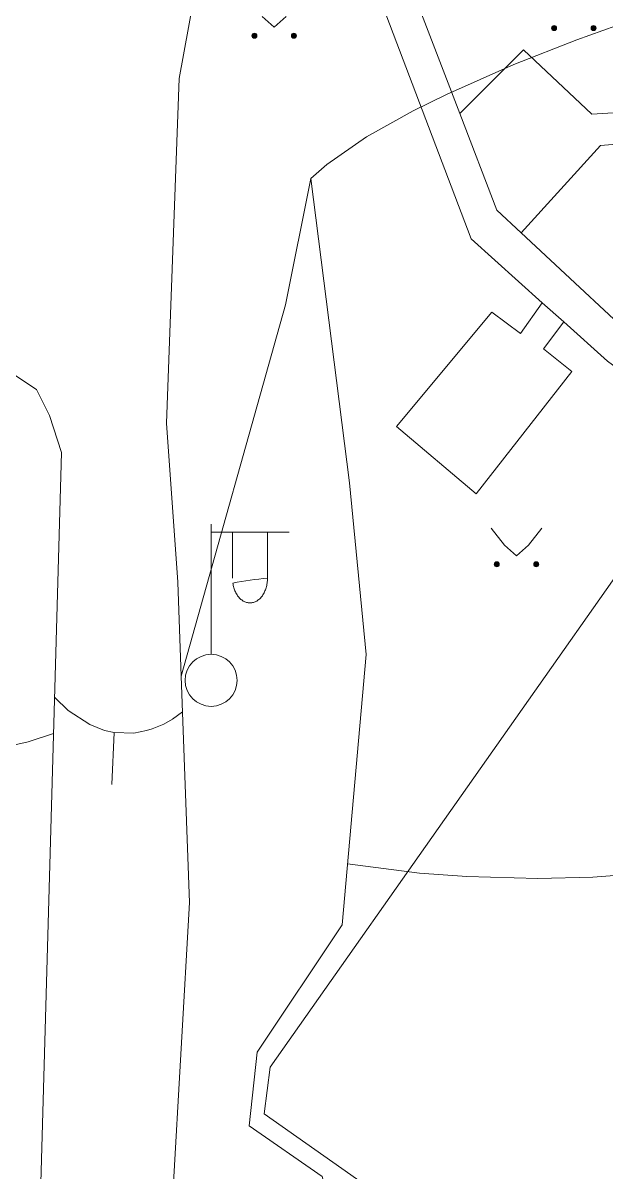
# Model space of a CAD drawing. Extents: x 1000 to 4000, y -5000 to -1000.
# Drawn here: x 1248.28 to 1270.68, y -4308.93 to -4264.8 of the extents above; entities that cross this region are included whole.
import ezdxf

# ---------------------------------------------------------------- set-up
doc = ezdxf.new("R2010")
doc.units = 0
doc.header["$MEASUREMENT"] = 0
for name, color, linetype in [('СЛОЙ_11', 7, 'CONTINUOUS'), ('СЛОЙ_24', 7, 'CONTINUOUS'), ('СЛОЙ_3', 7, 'CONTINUOUS'), ('СЛОЙ_37', 7, 'CONTINUOUS'), ('СЛОЙ_41', 7, 'CONTINUOUS'), ('СЛОЙ_50', 7, 'CONTINUOUS')]:
    doc.layers.add(name, color=color, linetype=linetype)

msp = doc.modelspace()

# ---------------------------------------------------------------- linework, layer by layer
at = {"layer": 'СЛОЙ_11', "color": 253, "linetype": 'Continuous', "lineweight": 0}
msp.add_lwpolyline([(1257.778, -4304.9), (1273.423, -4282.673), (1275.112, -4282.49), (1286.852, -4290.192), (1286.89, -4291.904), (1270.554, -4313.893), (1268.666, -4314.525), (1257.544, -4306.69)], close=True, dxfattribs=at)
at = {"layer": 'СЛОЙ_24', "color": 253, "linetype": 'Continuous', "lineweight": 0}
msp.add_line((1268.231, -4275.543), (1269.054, -4276.283), dxfattribs=at)
for points in [[(1253.796, -4280.166), (1254.283, -4266.929), (1254.84, -4263.907), (1256.041, -4261.226)], [(1261.872, -4263.54), (1265.504, -4273.092), (1268.231, -4275.543)], [(1263.147, -4263.273), (1265.061, -4268.275)], [(1265.061, -4268.275), (1267.502, -4265.832), (1270.135, -4268.301), (1273.644, -4268.082), (1275.125, -4266.271), (1276.989, -4267.807), (1275.344, -4269.947), (1274.247, -4269.179), (1270.464, -4269.508), (1267.416, -4272.855)], [(1265.061, -4268.275), (1266.479, -4271.983), (1267.416, -4272.855)], [(1267.416, -4272.855), (1272.863, -4277.927), (1289.005, -4289.18)], [(1268.231, -4275.543), (1267.395, -4276.727), (1266.294, -4275.908), (1262.629, -4280.302), (1265.694, -4282.884), (1269.36, -4278.18), (1268.278, -4277.315), (1269.054, -4276.283)], [(1269.054, -4276.283), (1270.735, -4277.794), (1288.271, -4290.621)], [(1249.769, -4281.301), (1249.302, -4279.869), (1248.806, -4278.878), (1248.008, -4278.355)], [(1254.366, -4289.883), (1254.236, -4286.277), (1253.796, -4280.166)], [(1222.102, -4364.017), (1223.456, -4364.973), (1225.288, -4365.451), (1227.119, -4365.132), (1229.349, -4364.096), (1233.092, -4359.962), (1239.703, -4351.46), (1248.234, -4338.025), (1248.564, -4323.82), (1249.769, -4281.301)], [(1253.818, -4318.729), (1254.039, -4309.801), (1254.679, -4298.585), (1254.366, -4289.883)]]:
    msp.add_lwpolyline(points, dxfattribs=at)
at = {"layer": 'СЛОЙ_3', "color": 253, "linetype": 'Continuous', "lineweight": 0}
for p, q in [((1255.511, -4289.047), (1255.511, -4284.047)), ((1255.511, -4287.047), (1255.511, -4284.047)), ((1255.511, -4284.361), (1258.511, -4284.361)), ((1256.332, -4286.129), (1256.332, -4284.361)), ((1257.674, -4286.129), (1257.674, -4284.361))]:
    msp.add_line(p, q, dxfattribs=at)
msp.add_lwpolyline([(1257.674, -4286.129, -0.035191), (1257.661, -4286.313, -0.036545), (1257.623, -4286.49, -0.03934), (1257.561, -4286.653, -0.0437), (1257.478, -4286.796, -0.049642), (1257.376, -4286.913, -0.056748), (1257.26, -4287, -0.0637), (1257.134, -4287.054, -0.068204), (1257.003, -4287.072, -0.068204), (1256.872, -4287.054, -0.0637), (1256.746, -4287, -0.056748), (1256.63, -4286.913, -0.049642), (1256.528, -4286.796, -0.0437), (1256.445, -4286.653, -0.03934), (1256.383, -4286.49, -0.036545), (1256.345, -4286.313, -0.035191)], format="xyb", close=True, dxfattribs=at)
msp.add_circle((1255.511, -4290.047), 1, dxfattribs=at)
at = {"layer": 'СЛОЙ_37', "color": 253, "linetype": 'Continuous', "lineweight": 0}
for points in [[(1259.337, -4270.77), (1258.366, -4275.63), (1254.366, -4289.883)], [(1259.337, -4270.77), (1260.824, -4282.464), (1261.462, -4289.055), (1260.541, -4299.443), (1257.282, -4304.333), (1256.978, -4307.154), (1259.776, -4309.103), (1260.307, -4310.981), (1260.697, -4314.1), (1262.255, -4315.871), (1263.53, -4317.112), (1265.642, -4317.957), (1267.283, -4318.135), (1268.879, -4316.97), (1288.271, -4290.621)]]:
    msp.add_lwpolyline(points, dxfattribs=at)
at = {"layer": 'СЛОЙ_41', "color": 253, "linetype": 'Continuous', "lineweight": 0}
for p, q in [((1257.468, -4264.552), (1257.928, -4264.962)), ((1258.398, -4264.552), (1257.928, -4264.962)), ((1266.264, -4284.203), (1266.774, -4284.853)), ((1268.214, -4284.203), (1267.704, -4284.853)), ((1266.774, -4284.853), (1267.234, -4285.263)), ((1267.704, -4284.853), (1267.234, -4285.263))]:
    msp.add_line(p, q, dxfattribs=at)
for centre in [(1268.681, -4264.995), (1270.202, -4264.995), (1257.172, -4265.29), (1258.693, -4265.29), (1266.478, -4285.591), (1267.999, -4285.591)]:
    msp.add_circle(centre, 0.0976, dxfattribs=at)
for points in [[(1268.643, -4265.085), (1268.626, -4264.914), (1268.643, -4264.905)], [(1268.662, -4265.091), (1268.643, -4264.905), (1268.662, -4264.899)], [(1268.643, -4265.085), (1268.643, -4264.905), (1268.662, -4265.091)], [(1268.681, -4265.093), (1268.662, -4264.899), (1268.681, -4264.897)], [(1268.662, -4265.091), (1268.662, -4264.899), (1268.681, -4265.093)], [(1270.164, -4265.085), (1270.147, -4264.914), (1270.164, -4264.905)], [(1270.183, -4265.091), (1270.164, -4264.905), (1270.183, -4264.899)], [(1270.164, -4265.085), (1270.164, -4264.905), (1270.183, -4265.091)], [(1270.202, -4265.093), (1270.183, -4264.899), (1270.202, -4264.897)], [(1270.183, -4265.091), (1270.183, -4264.899), (1270.202, -4265.093)], [(1257.076, -4265.309), (1257.074, -4265.29), (1257.076, -4265.271)], [(1257.081, -4265.327), (1257.076, -4265.271), (1257.081, -4265.253)], [(1257.076, -4265.309), (1257.076, -4265.271), (1257.081, -4265.327)], [(1257.09, -4265.344), (1257.081, -4265.253), (1257.09, -4265.236)], [(1257.081, -4265.327), (1257.081, -4265.253), (1257.09, -4265.344)], [(1257.103, -4265.359), (1257.09, -4265.236), (1257.103, -4265.221)], [(1257.09, -4265.344), (1257.09, -4265.236), (1257.103, -4265.359)], [(1257.117, -4265.371), (1257.103, -4265.221), (1257.117, -4265.209)], [(1257.103, -4265.359), (1257.103, -4265.221), (1257.117, -4265.371)], [(1257.134, -4265.38), (1257.117, -4265.209), (1257.134, -4265.2)], [(1257.117, -4265.371), (1257.117, -4265.209), (1257.134, -4265.38)], [(1257.153, -4265.386), (1257.134, -4265.2), (1257.153, -4265.194)], [(1257.134, -4265.38), (1257.134, -4265.2), (1257.153, -4265.386)], [(1257.172, -4265.388), (1257.153, -4265.194), (1257.172, -4265.192)], [(1257.153, -4265.386), (1257.153, -4265.194), (1257.172, -4265.388)], [(1258.597, -4265.309), (1258.595, -4265.29), (1258.597, -4265.271)], [(1258.602, -4265.327), (1258.597, -4265.271), (1258.602, -4265.253)], [(1258.597, -4265.309), (1258.597, -4265.271), (1258.602, -4265.327)], [(1258.611, -4265.344), (1258.602, -4265.253), (1258.611, -4265.236)], [(1258.602, -4265.327), (1258.602, -4265.253), (1258.611, -4265.344)], [(1258.624, -4265.359), (1258.611, -4265.236), (1258.624, -4265.221)], [(1258.611, -4265.344), (1258.611, -4265.236), (1258.624, -4265.359)], [(1258.638, -4265.371), (1258.624, -4265.221), (1258.638, -4265.209)], [(1258.624, -4265.359), (1258.624, -4265.221), (1258.638, -4265.371)], [(1258.655, -4265.38), (1258.638, -4265.209), (1258.655, -4265.2)], [(1258.638, -4265.371), (1258.638, -4265.209), (1258.655, -4265.38)], [(1258.674, -4265.386), (1258.655, -4265.2), (1258.674, -4265.194)], [(1258.655, -4265.38), (1258.655, -4265.2), (1258.674, -4265.386)], [(1258.693, -4265.388), (1258.674, -4265.194), (1258.693, -4265.192)], [(1258.674, -4265.386), (1258.674, -4265.194), (1258.693, -4265.388)], [(1268.585, -4265.014), (1268.583, -4264.995), (1268.585, -4264.976)], [(1268.59, -4265.032), (1268.585, -4264.976), (1268.59, -4264.958)], [(1268.585, -4265.014), (1268.585, -4264.976), (1268.59, -4265.032)], [(1268.599, -4265.049), (1268.59, -4264.958), (1268.599, -4264.941)], [(1268.59, -4265.032), (1268.59, -4264.958), (1268.599, -4265.049)], [(1268.612, -4265.064), (1268.599, -4264.941), (1268.612, -4264.926)], [(1268.599, -4265.049), (1268.599, -4264.941), (1268.612, -4265.064)], [(1268.626, -4265.076), (1268.612, -4264.926), (1268.626, -4264.914)], [(1268.612, -4265.064), (1268.612, -4264.926), (1268.626, -4265.076)], [(1268.626, -4265.076), (1268.626, -4264.914), (1268.643, -4265.085)], [(1270.106, -4265.014), (1270.104, -4264.995), (1270.106, -4264.976)], [(1270.111, -4265.032), (1270.106, -4264.976), (1270.111, -4264.958)], [(1270.106, -4265.014), (1270.106, -4264.976), (1270.111, -4265.032)], [(1270.12, -4265.049), (1270.111, -4264.958), (1270.12, -4264.941)], [(1270.111, -4265.032), (1270.111, -4264.958), (1270.12, -4265.049)], [(1270.133, -4265.064), (1270.12, -4264.941), (1270.133, -4264.926)], [(1270.12, -4265.049), (1270.12, -4264.941), (1270.133, -4265.064)], [(1270.147, -4265.076), (1270.133, -4264.926), (1270.147, -4264.914)], [(1270.133, -4265.064), (1270.133, -4264.926), (1270.147, -4265.076)], [(1270.147, -4265.076), (1270.147, -4264.914), (1270.164, -4265.085)], [(1266.382, -4285.61), (1266.38, -4285.591), (1266.382, -4285.572)], [(1266.387, -4285.628), (1266.382, -4285.572), (1266.387, -4285.554)], [(1266.382, -4285.61), (1266.382, -4285.572), (1266.387, -4285.628)], [(1266.396, -4285.645), (1266.387, -4285.554), (1266.396, -4285.537)], [(1266.387, -4285.628), (1266.387, -4285.554), (1266.396, -4285.645)], [(1266.409, -4285.66), (1266.396, -4285.537), (1266.409, -4285.522)], [(1266.396, -4285.645), (1266.396, -4285.537), (1266.409, -4285.66)], [(1266.423, -4285.672), (1266.409, -4285.522), (1266.423, -4285.51)], [(1266.409, -4285.66), (1266.409, -4285.522), (1266.423, -4285.672)], [(1266.44, -4285.681), (1266.423, -4285.51), (1266.44, -4285.501)], [(1266.423, -4285.672), (1266.423, -4285.51), (1266.44, -4285.681)], [(1266.459, -4285.687), (1266.44, -4285.501), (1266.459, -4285.495)], [(1266.44, -4285.681), (1266.44, -4285.501), (1266.459, -4285.687)], [(1266.478, -4285.689), (1266.459, -4285.495), (1266.478, -4285.493)], [(1266.459, -4285.687), (1266.459, -4285.495), (1266.478, -4285.689)], [(1267.903, -4285.61), (1267.901, -4285.591), (1267.903, -4285.572)], [(1267.908, -4285.628), (1267.903, -4285.572), (1267.908, -4285.554)], [(1267.903, -4285.61), (1267.903, -4285.572), (1267.908, -4285.628)], [(1267.917, -4285.645), (1267.908, -4285.554), (1267.917, -4285.537)], [(1267.908, -4285.628), (1267.908, -4285.554), (1267.917, -4285.645)], [(1267.93, -4285.66), (1267.917, -4285.537), (1267.93, -4285.522)], [(1267.917, -4285.645), (1267.917, -4285.537), (1267.93, -4285.66)], [(1267.944, -4285.672), (1267.93, -4285.522), (1267.944, -4285.51)], [(1267.93, -4285.66), (1267.93, -4285.522), (1267.944, -4285.672)], [(1267.961, -4285.681), (1267.944, -4285.51), (1267.961, -4285.501)], [(1267.944, -4285.672), (1267.944, -4285.51), (1267.961, -4285.681)], [(1267.98, -4285.687), (1267.961, -4285.501), (1267.98, -4285.495)], [(1267.961, -4285.681), (1267.961, -4285.501), (1267.98, -4285.687)], [(1267.999, -4285.689), (1267.98, -4285.495), (1267.999, -4285.493)], [(1267.98, -4285.687), (1267.98, -4285.495), (1267.999, -4285.689)]]:
    msp.add_solid(points, dxfattribs=at)
at = {"layer": 'СЛОЙ_41', "color": 253, "linetype": 'Continuous', "lineweight": 0, "extrusion": (0, 0, -1)}
for points in [[(-1268.681, -4265.093), (-1268.681, -4264.897), (-1268.7, -4265.091)], [(-1268.7, -4265.091), (-1268.681, -4264.897), (-1268.7, -4264.899)], [(-1268.7, -4265.091), (-1268.7, -4264.899), (-1268.718, -4265.085)], [(-1268.718, -4265.085), (-1268.7, -4264.899), (-1268.718, -4264.905)], [(-1268.718, -4265.085), (-1268.718, -4264.905), (-1268.735, -4265.076)], [(-1268.735, -4265.076), (-1268.718, -4264.905), (-1268.735, -4264.914)], [(-1270.202, -4265.093), (-1270.202, -4264.897), (-1270.221, -4265.091)], [(-1270.221, -4265.091), (-1270.202, -4264.897), (-1270.221, -4264.899)], [(-1270.221, -4265.091), (-1270.221, -4264.899), (-1270.239, -4265.085)], [(-1270.239, -4265.085), (-1270.221, -4264.899), (-1270.239, -4264.905)], [(-1270.239, -4265.085), (-1270.239, -4264.905), (-1270.256, -4265.076)], [(-1270.256, -4265.076), (-1270.239, -4264.905), (-1270.256, -4264.914)], [(-1257.172, -4265.388), (-1257.172, -4265.192), (-1257.191, -4265.386)], [(-1257.191, -4265.386), (-1257.172, -4265.192), (-1257.191, -4265.194)], [(-1257.191, -4265.386), (-1257.191, -4265.194), (-1257.209, -4265.38)], [(-1257.209, -4265.38), (-1257.191, -4265.194), (-1257.209, -4265.2)], [(-1257.209, -4265.38), (-1257.209, -4265.2), (-1257.226, -4265.371)], [(-1257.226, -4265.371), (-1257.209, -4265.2), (-1257.226, -4265.209)], [(-1257.226, -4265.371), (-1257.226, -4265.209), (-1257.241, -4265.359)], [(-1257.241, -4265.359), (-1257.226, -4265.209), (-1257.241, -4265.221)], [(-1257.241, -4265.359), (-1257.241, -4265.221), (-1257.253, -4265.344)], [(-1257.253, -4265.344), (-1257.241, -4265.221), (-1257.253, -4265.236)], [(-1257.253, -4265.344), (-1257.253, -4265.236), (-1257.262, -4265.327)], [(-1257.262, -4265.327), (-1257.253, -4265.236), (-1257.262, -4265.253)], [(-1257.262, -4265.327), (-1257.262, -4265.253), (-1257.267, -4265.309)], [(-1257.267, -4265.309), (-1257.262, -4265.253), (-1257.267, -4265.271)], [(-1257.267, -4265.309), (-1257.267, -4265.271), (-1257.269, -4265.29)], [(-1258.693, -4265.388), (-1258.693, -4265.192), (-1258.712, -4265.386)], [(-1258.712, -4265.386), (-1258.693, -4265.192), (-1258.712, -4265.194)], [(-1258.712, -4265.386), (-1258.712, -4265.194), (-1258.73, -4265.38)], [(-1258.73, -4265.38), (-1258.712, -4265.194), (-1258.73, -4265.2)], [(-1258.73, -4265.38), (-1258.73, -4265.2), (-1258.747, -4265.371)], [(-1258.747, -4265.371), (-1258.73, -4265.2), (-1258.747, -4265.209)], [(-1258.747, -4265.371), (-1258.747, -4265.209), (-1258.762, -4265.359)], [(-1258.762, -4265.359), (-1258.747, -4265.209), (-1258.762, -4265.221)], [(-1258.762, -4265.359), (-1258.762, -4265.221), (-1258.774, -4265.344)], [(-1258.774, -4265.344), (-1258.762, -4265.221), (-1258.774, -4265.236)], [(-1258.774, -4265.344), (-1258.774, -4265.236), (-1258.783, -4265.327)], [(-1258.783, -4265.327), (-1258.774, -4265.236), (-1258.783, -4265.253)], [(-1258.783, -4265.327), (-1258.783, -4265.253), (-1258.788, -4265.309)], [(-1258.788, -4265.309), (-1258.783, -4265.253), (-1258.788, -4265.271)], [(-1258.788, -4265.309), (-1258.788, -4265.271), (-1258.79, -4265.29)], [(-1268.735, -4265.076), (-1268.735, -4264.914), (-1268.75, -4265.064)], [(-1268.75, -4265.064), (-1268.735, -4264.914), (-1268.75, -4264.926)], [(-1268.75, -4265.064), (-1268.75, -4264.926), (-1268.762, -4265.049)], [(-1268.762, -4265.049), (-1268.75, -4264.926), (-1268.762, -4264.941)], [(-1268.762, -4265.049), (-1268.762, -4264.941), (-1268.771, -4265.032)], [(-1268.771, -4265.032), (-1268.762, -4264.941), (-1268.771, -4264.958)], [(-1268.771, -4265.032), (-1268.771, -4264.958), (-1268.776, -4265.014)], [(-1268.776, -4265.014), (-1268.771, -4264.958), (-1268.776, -4264.976)], [(-1268.776, -4265.014), (-1268.776, -4264.976), (-1268.778, -4264.995)], [(-1270.256, -4265.076), (-1270.256, -4264.914), (-1270.271, -4265.064)], [(-1270.271, -4265.064), (-1270.256, -4264.914), (-1270.271, -4264.926)], [(-1270.271, -4265.064), (-1270.271, -4264.926), (-1270.283, -4265.049)], [(-1270.283, -4265.049), (-1270.271, -4264.926), (-1270.283, -4264.941)], [(-1270.283, -4265.049), (-1270.283, -4264.941), (-1270.292, -4265.032)], [(-1270.292, -4265.032), (-1270.283, -4264.941), (-1270.292, -4264.958)], [(-1270.292, -4265.032), (-1270.292, -4264.958), (-1270.297, -4265.014)], [(-1270.297, -4265.014), (-1270.292, -4264.958), (-1270.297, -4264.976)], [(-1270.297, -4265.014), (-1270.297, -4264.976), (-1270.299, -4264.995)], [(-1266.478, -4285.689), (-1266.478, -4285.493), (-1266.497, -4285.687)], [(-1266.497, -4285.687), (-1266.478, -4285.493), (-1266.497, -4285.495)], [(-1266.497, -4285.687), (-1266.497, -4285.495), (-1266.515, -4285.681)], [(-1266.515, -4285.681), (-1266.497, -4285.495), (-1266.515, -4285.501)], [(-1266.515, -4285.681), (-1266.515, -4285.501), (-1266.532, -4285.672)], [(-1266.532, -4285.672), (-1266.515, -4285.501), (-1266.532, -4285.51)], [(-1266.532, -4285.672), (-1266.532, -4285.51), (-1266.547, -4285.66)], [(-1266.547, -4285.66), (-1266.532, -4285.51), (-1266.547, -4285.522)], [(-1266.547, -4285.66), (-1266.547, -4285.522), (-1266.559, -4285.645)], [(-1266.559, -4285.645), (-1266.547, -4285.522), (-1266.559, -4285.537)], [(-1266.559, -4285.645), (-1266.559, -4285.537), (-1266.568, -4285.628)], [(-1266.568, -4285.628), (-1266.559, -4285.537), (-1266.568, -4285.554)], [(-1266.568, -4285.628), (-1266.568, -4285.554), (-1266.573, -4285.61)], [(-1266.573, -4285.61), (-1266.568, -4285.554), (-1266.573, -4285.572)], [(-1266.573, -4285.61), (-1266.573, -4285.572), (-1266.575, -4285.591)], [(-1267.999, -4285.689), (-1267.999, -4285.493), (-1268.018, -4285.687)], [(-1268.018, -4285.687), (-1267.999, -4285.493), (-1268.018, -4285.495)], [(-1268.018, -4285.687), (-1268.018, -4285.495), (-1268.036, -4285.681)], [(-1268.036, -4285.681), (-1268.018, -4285.495), (-1268.036, -4285.501)], [(-1268.036, -4285.681), (-1268.036, -4285.501), (-1268.053, -4285.672)], [(-1268.053, -4285.672), (-1268.036, -4285.501), (-1268.053, -4285.51)], [(-1268.053, -4285.672), (-1268.053, -4285.51), (-1268.068, -4285.66)], [(-1268.068, -4285.66), (-1268.053, -4285.51), (-1268.068, -4285.522)], [(-1268.068, -4285.66), (-1268.068, -4285.522), (-1268.08, -4285.645)], [(-1268.08, -4285.645), (-1268.068, -4285.522), (-1268.08, -4285.537)], [(-1268.08, -4285.645), (-1268.08, -4285.537), (-1268.089, -4285.628)], [(-1268.089, -4285.628), (-1268.08, -4285.537), (-1268.089, -4285.554)], [(-1268.089, -4285.628), (-1268.089, -4285.554), (-1268.094, -4285.61)], [(-1268.094, -4285.61), (-1268.089, -4285.554), (-1268.094, -4285.572)], [(-1268.094, -4285.61), (-1268.094, -4285.572), (-1268.096, -4285.591)]]:
    msp.add_solid(points, dxfattribs=at)
at = {"layer": 'СЛОЙ_50', "color": 253, "linetype": 'Continuous', "lineweight": 0}
msp.add_line((1251.786, -4292.053), (1251.697, -4294.051), dxfattribs=at)
for points in [[(1259.337, -4270.77), (1259.956, -4270.23), (1261.477, -4269.177), (1263.267, -4268.175), (1264.545, -4267.544), (1267.134, -4266.4), (1269.557, -4265.442), (1271.06, -4264.903), (1273.813, -4264.048), (1274.442, -4263.886), (1275.07, -4263.724), (1277.365, -4263.258), (1279.213, -4262.878), (1280.945, -4262.836), (1282.749, -4263.038), (1284.202, -4263.297), (1285.035, -4263.566), (1286.611, -4264.253), (1288.611, -4265.335)], [(1249.463, -4292.084), (1248.479, -4292.408), (1247.742, -4292.573), (1246.693, -4292.707), (1245.709, -4292.703), (1245.243, -4292.649), (1244.36, -4292.439), (1243.943, -4292.282), (1243.35, -4291.983), (1242.944, -4291.718), (1242.434, -4291.302), (1242.192, -4291.067), (1241.734, -4290.543), (1241.177, -4289.733), (1240.922, -4289.28), (1240.745, -4288.891)], [(1254.415, -4291.259), (1254.022, -4291.544), (1253.69, -4291.725), (1253.251, -4291.911), (1253.032, -4291.979), (1252.541, -4292.072), (1251.786, -4292.053), (1251.411, -4291.969), (1250.853, -4291.749), (1250.022, -4291.21), (1249.502, -4290.71)], [(1260.75, -4297.09), (1263.511, -4297.447), (1265.331, -4297.581), (1268.054, -4297.654), (1270.177, -4297.604), (1273, -4297.392), (1273.704, -4297.307), (1274.408, -4297.223), (1277.216, -4296.761), (1278.461, -4296.502), (1280.118, -4296.106), (1280.945, -4295.886), (1282.804, -4295.337), (1284.194, -4294.877), (1285.488, -4294.403)]]:
    msp.add_lwpolyline(points, dxfattribs=at)

doc.saveas('drawing.dxf')
